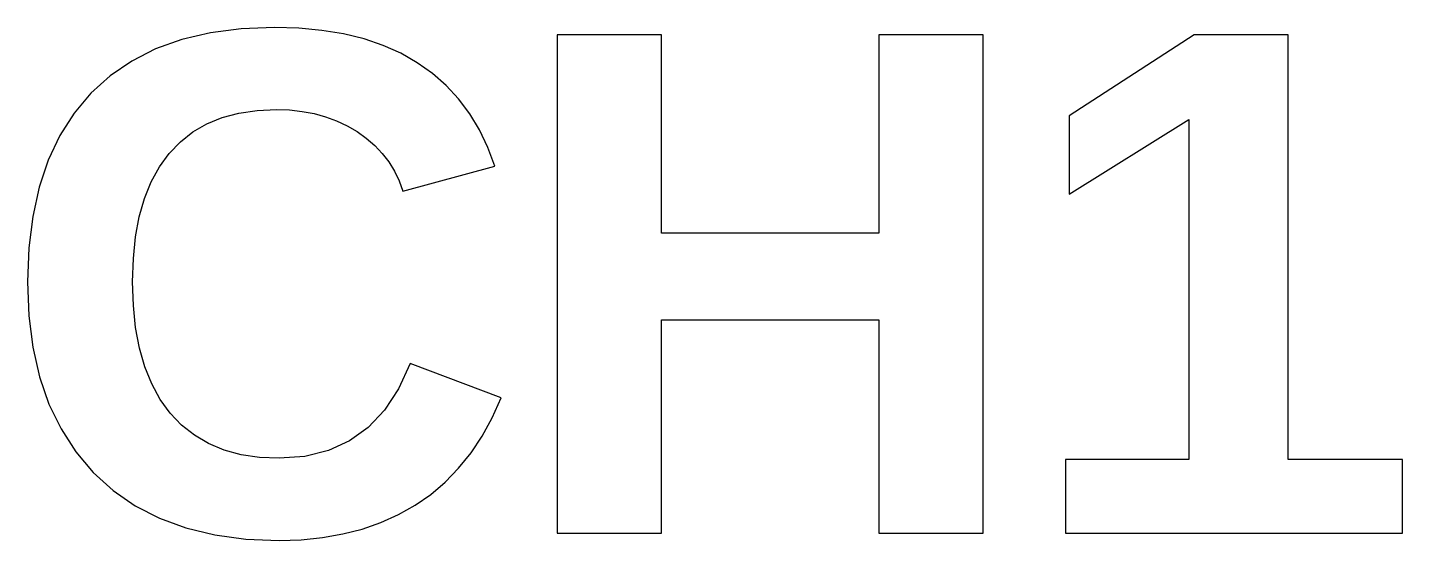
# Model space of a CAD drawing. Header units: metres. Extents: x -84 to 281, y -201 to 77.
# Drawn here: x 215.3 to 225.84, y -155.42 to -151.49 of the extents above; entities that cross this region are included whole.
import ezdxf

# ---------------------------------------------------------------- set-up
doc = ezdxf.new("R2010")
doc.units = ezdxf.units.M

msp = doc.modelspace()

# ---------------------------------------------------------------- linework, layer by layer
for p, q in [((216.94, -151.499), (216.703, -151.53)), ((217.195, -151.489), (216.94, -151.499)), ((217.382, -151.494), (217.195, -151.489)), ((217.559, -151.511), (217.382, -151.494)), ((216.484, -151.581), (216.283, -151.653)), ((216.703, -151.53), (216.484, -151.581)), ((217.725, -151.538), (217.559, -151.511)), ((217.882, -151.577), (217.725, -151.538)), ((218.028, -151.626), (217.882, -151.577)), ((220.163, -151.546), (219.363, -151.546)), ((219.363, -151.546), (219.363, -155.367)), ((220.163, -153.067), (220.163, -151.546)), ((222.629, -151.546), (221.829, -151.546)), ((221.829, -151.546), (221.829, -153.067)), ((222.629, -155.367), (222.629, -151.546)), ((224.247, -151.546), (223.289, -152.167)), ((224.968, -151.546), (224.247, -151.546)), ((224.968, -154.801), (224.968, -151.546)), ((216.283, -151.653), (216.1, -151.746)), ((218.164, -151.687), (218.028, -151.626)), ((218.29, -151.759), (218.164, -151.687)), ((216.1, -151.746), (215.934, -151.859)), ((218.406, -151.841), (218.29, -151.759)), ((215.934, -151.859), (215.787, -151.993)), ((218.512, -151.933), (218.406, -151.841)), ((215.787, -151.993), (215.658, -152.146)), ((218.607, -152.036), (218.512, -151.933)), ((216.922, -152.145), (217.061, -152.125)), ((217.061, -152.125), (217.211, -152.118)), ((217.211, -152.118), (217.31, -152.121)), ((217.31, -152.121), (217.406, -152.132)), ((217.406, -152.132), (217.498, -152.149)), ((218.692, -152.15), (218.607, -152.036)), ((215.658, -152.146), (215.549, -152.317)), ((216.569, -152.29), (216.676, -152.228)), ((216.676, -152.228), (216.794, -152.18)), ((216.794, -152.18), (216.922, -152.145)), ((217.498, -152.149), (217.586, -152.173)), ((217.586, -152.173), (217.671, -152.204)), ((217.671, -152.204), (217.751, -152.242)), ((218.766, -152.273), (218.692, -152.15)), ((223.289, -152.167), (223.289, -152.766)), ((223.289, -152.766), (224.206, -152.194)), ((224.206, -152.194), (224.206, -154.801)), ((215.549, -152.317), (215.46, -152.506)), ((216.473, -152.365), (216.569, -152.29)), ((217.751, -152.242), (217.828, -152.287)), ((217.828, -152.287), (217.899, -152.338)), ((217.899, -152.338), (217.963, -152.394)), ((218.83, -152.408), (218.766, -152.273)), ((216.388, -152.454), (216.473, -152.365)), ((217.963, -152.394), (218.021, -152.454)), ((218.884, -152.552), (218.83, -152.408)), ((215.46, -152.506), (215.39, -152.712)), ((216.25, -152.672), (216.313, -152.557)), ((216.313, -152.557), (216.388, -152.454)), ((218.021, -152.454), (218.071, -152.52)), ((218.071, -152.52), (218.114, -152.59)), ((218.179, -152.745), (218.884, -152.552)), ((218.114, -152.59), (218.15, -152.665)), ((215.39, -152.712), (215.341, -152.937)), ((216.198, -152.8), (216.25, -152.672)), ((218.15, -152.665), (218.179, -152.745)), ((216.158, -152.941), (216.198, -152.8)), ((215.341, -152.937), (215.311, -153.179)), ((216.13, -153.094), (216.158, -152.941)), ((221.829, -153.067), (220.163, -153.067)), ((215.311, -153.179), (215.301, -153.439)), ((216.113, -153.26), (216.13, -153.094)), ((216.107, -153.439), (216.113, -153.26)), ((215.301, -153.439), (215.311, -153.699)), ((216.113, -153.621), (216.107, -153.439)), ((215.311, -153.699), (215.342, -153.941)), ((216.13, -153.79), (216.113, -153.621)), ((216.16, -153.947), (216.13, -153.79)), ((220.163, -153.729), (221.829, -153.729)), ((220.163, -155.367), (220.163, -153.729)), ((221.829, -153.729), (221.829, -155.367)), ((215.342, -153.941), (215.394, -154.167)), ((216.201, -154.09), (216.16, -153.947)), ((216.254, -154.221), (216.201, -154.09)), ((218.236, -154.065), (218.146, -154.258)), ((218.933, -154.329), (218.236, -154.065)), ((215.394, -154.167), (215.465, -154.376)), ((216.319, -154.34), (216.254, -154.221)), ((216.396, -154.445), (216.319, -154.34)), ((218.146, -154.258), (218.039, -154.422)), ((218.865, -154.481), (218.933, -154.329)), ((215.465, -154.376), (215.558, -154.567)), ((216.483, -154.537), (216.396, -154.445)), ((218.039, -154.422), (217.913, -154.555)), ((216.582, -154.615), (216.483, -154.537)), ((217.913, -154.555), (217.769, -154.659)), ((218.787, -154.622), (218.865, -154.481)), ((215.558, -154.567), (215.671, -154.742)), ((216.69, -154.679), (216.582, -154.615)), ((217.769, -154.659), (217.608, -154.733)), ((218.702, -154.751), (218.787, -154.622)), ((215.671, -154.742), (215.804, -154.9)), ((216.81, -154.729), (216.69, -154.679)), ((216.939, -154.764), (216.81, -154.729)), ((217.079, -154.785), (216.939, -154.764)), ((217.608, -154.733), (217.428, -154.778)), ((218.607, -154.868), (218.702, -154.751)), ((217.23, -154.792), (217.079, -154.785)), ((217.428, -154.778), (217.23, -154.792)), ((218.504, -154.974), (218.607, -154.868)), ((224.206, -154.801), (223.259, -154.801)), ((223.259, -154.801), (223.259, -155.367)), ((225.844, -154.801), (224.968, -154.801)), ((225.844, -155.367), (225.844, -154.801)), ((215.804, -154.9), (215.957, -155.038)), ((218.393, -155.069), (218.504, -154.974)), ((215.957, -155.038), (216.126, -155.155)), ((218.273, -155.152), (218.393, -155.069)), ((216.126, -155.155), (216.313, -155.251)), ((218.145, -155.223), (218.273, -155.152)), ((216.313, -155.251), (216.516, -155.326)), ((217.868, -155.334), (218.01, -155.284)), ((218.01, -155.284), (218.145, -155.223)), ((216.516, -155.326), (216.737, -155.379)), ((216.737, -155.379), (216.975, -155.411)), ((217.4, -155.416), (217.563, -155.4)), ((217.563, -155.4), (217.719, -155.372)), ((217.719, -155.372), (217.868, -155.334)), ((219.363, -155.367), (220.163, -155.367)), ((221.829, -155.367), (222.629, -155.367)), ((223.259, -155.367), (225.844, -155.367)), ((216.975, -155.411), (217.23, -155.422)), ((217.23, -155.422), (217.4, -155.416))]:
    msp.add_line(p, q)

doc.saveas('drawing.dxf')
